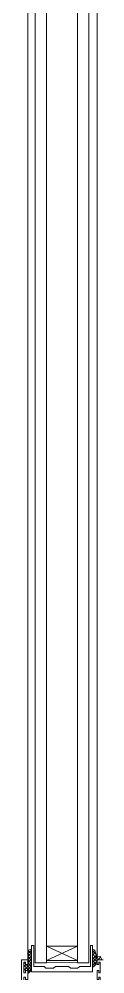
# Model space of a CAD drawing. Header units: metres. Extents: x -175 to 101, y -7 to 93.
# Drawn here: x 22.626 to 22.683, y 16.413 to 17.082 of the extents above; entities that cross this region are included whole.
import ezdxf

# ---------------------------------------------------------------- set-up
doc = ezdxf.new("R2010")
doc.units = ezdxf.units.M
doc.layers.add('DC_LINEA', color=251, linetype='Continuous', lineweight=9)

msp = doc.modelspace()

# ---------------------------------------------------------------- linework, layer by layer
at = {"layer": 'DC_LINEA', "color": 7, "lineweight": 0}
for p, q in [((22.63552, 18.23511), (22.63552, 16.47833)), ((22.64346, 16.47833), (22.64346, 18.23511)), ((22.66515, 18.23511), (22.66515, 16.47833)), ((22.67309, 16.47833), (22.67309, 18.23511)), ((22.63552, 16.47833), (22.63552, 16.42119)), ((22.64346, 16.42119), (22.64346, 16.47833)), ((22.66515, 16.47833), (22.66515, 16.42119)), ((22.67309, 16.42119), (22.67309, 16.47833)), ((22.62594, 16.38997), (22.62594, 16.4233)), ((22.63552, 16.42119), (22.64346, 16.42119)), ((22.66515, 16.42119), (22.67309, 16.42119))]:
    msp.add_line(p, q, dxfattribs=at)
at = {"layer": 'DC_LINEA', "color": 8, "lineweight": 0, "true_color": 0x767676}
for points in [[(22.63023, 16.4233), (22.63023, 16.47833), (22.63023, 18.23511)], [(22.67891, 16.4233), (22.67891, 16.47833), (22.67891, 18.23511)], [(22.63288, 16.43071), (22.63076, 16.43018), (22.63018, 16.42758)], [(22.67573, 16.43071), (22.67732, 16.43018), (22.67838, 16.42542), (22.68103, 16.42595), (22.68208, 16.4233)], [(22.66515, 16.42119), (22.65404, 16.42172), (22.64346, 16.42119)], [(22.63288, 16.4159), (22.63023, 16.41369)], [(22.67891, 16.42066), (22.67573, 16.41801)]]:
    msp.add_lwpolyline(points, dxfattribs=at)
at = {"layer": 'DC_LINEA', "color": 8, "lineweight": 5, "true_color": 0x767676}
for points in [[(22.63288, 16.42807), (22.63023, 16.42586)], [(22.63023, 16.42754), (22.63288, 16.42542)], [(22.63288, 16.43018), (22.63076, 16.42807)], [(22.63076, 16.42965), (22.63288, 16.42754)], [(22.63235, 16.43018), (22.63288, 16.42965)], [(22.67732, 16.43018), (22.67573, 16.42859)], [(22.67573, 16.42965), (22.67838, 16.42701)], [(22.67785, 16.42859), (22.67573, 16.42648)], [(22.68103, 16.42489), (22.67944, 16.4233), (22.67573, 16.42754)], [(22.62864, 16.42172), (22.62759, 16.42066)], [(22.62759, 16.42172), (22.62864, 16.42066)], [(22.63288, 16.42119), (22.62759, 16.4159)], [(22.63288, 16.42595), (22.63023, 16.4233)], [(22.63023, 16.42595), (22.63235, 16.4233), (22.63288, 16.4233)], [(22.63288, 16.42383), (22.63235, 16.4233), (22.63023, 16.42119)], [(22.63023, 16.4233), (22.63288, 16.42066)], [(22.63023, 16.42119), (22.63288, 16.41854)], [(22.67838, 16.42648), (22.67573, 16.42383)], [(22.67944, 16.42542), (22.67573, 16.42172)], [(22.67573, 16.42489), (22.67732, 16.4233), (22.67891, 16.42225), (22.67573, 16.4196)], [(22.67573, 16.42277), (22.67838, 16.42013)], [(22.62917, 16.42013), (22.62759, 16.41854)], [(22.62759, 16.4196), (22.63182, 16.41537)], [(22.62759, 16.41717), (22.629, 16.4159)], [(22.62917, 16.42013), (22.63288, 16.41643)], [(22.63288, 16.41907), (22.6297, 16.4159)], [(22.63288, 16.41695), (22.63023, 16.41431)], [(22.63023, 16.41478), (22.63076, 16.41431)], [(22.67573, 16.42066), (22.67732, 16.41907)], [(22.67573, 16.41854), (22.67573, 16.41801)]]:
    msp.add_lwpolyline(points, dxfattribs=at)
at = {"layer": 'DC_LINEA', "color": 7, "lineweight": 0}
msp.add_lwpolyline([(22.6588, 16.41854), (22.66039, 16.41748), (22.66515, 16.41748), (22.66674, 16.41854), (22.67415, 16.41854), (22.67415, 16.43336), (22.67573, 16.43336), (22.67573, 16.41484), (22.63288, 16.41484), (22.63288, 16.43336), (22.63446, 16.43336), (22.63446, 16.41854), (22.64187, 16.41854), (22.64293, 16.41748), (22.64822, 16.41748), (22.64981, 16.41854)], close=True, dxfattribs=at)
at = {"layer": 'DC_LINEA', "color": 8, "lineweight": 0, "true_color": 0x767676}
msp.add_lwpolyline([(22.66515, 16.42277), (22.64346, 16.42277), (22.66515, 16.43283), (22.64346, 16.43283)], close=True, dxfattribs=at)
at = {"layer": 'DC_LINEA', "color": 7, "lineweight": 0}
for points in [[(22.62594, 16.4233), (22.63023, 16.4233), (22.63023, 16.42013), (22.62917, 16.42013), (22.62864, 16.42013), (22.62864, 16.42172), (22.62759, 16.42172), (22.62759, 16.41431), (22.62864, 16.41431), (22.62864, 16.4159), (22.63023, 16.4159), (22.63023, 16.40955), (22.62864, 16.40955), (22.62864, 16.41113), (22.62759, 16.41113), (22.62759, 16.40373), (22.62864, 16.40373), (22.62864, 16.40478), (22.63023, 16.40478), (22.63023, 16.40161), (22.62864, 16.40161), (22.62864, 16.39949), (22.63341, 16.39949), (22.63129, 16.39632)], [(22.67785, 16.39632), (22.6752, 16.39949), (22.67997, 16.39949), (22.67997, 16.40161), (22.67891, 16.40161), (22.67891, 16.40478), (22.67997, 16.40478), (22.67997, 16.40373), (22.68103, 16.40373), (22.68103, 16.41113), (22.67997, 16.41113), (22.67997, 16.40955), (22.67891, 16.40955), (22.67891, 16.4159), (22.67997, 16.4159), (22.67997, 16.41431), (22.68103, 16.41431), (22.68103, 16.42172), (22.67997, 16.42172), (22.67997, 16.42013), (22.67944, 16.42013), (22.67891, 16.42013), (22.67891, 16.4233), (22.68314, 16.4233)]]:
    msp.add_lwpolyline(points, dxfattribs=at)

doc.saveas('drawing.dxf')
